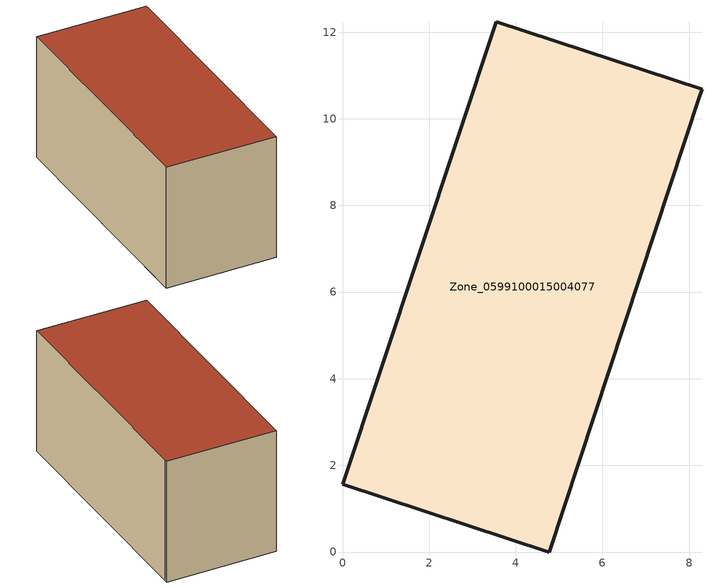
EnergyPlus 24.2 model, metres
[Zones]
Zone_0599100015004077
 floor ground (C_G): 0,1.56 3.54,12.23 8.3,10.68 8.25,10.54 4.77,0 z0.77
 wall outside (C_F): 8.3,10.68 3.54,12.23 0,1.56 4.77,0 8.25,10.54 8.3,10.68 z0.77:6.48
 roof outside (C_R): 3.54,12.23 0,1.56 4.77,0 8.25,10.54 8.3,10.68 z6.48
[BUILDING]
Pand.0599100015004077: North Axis=0; Terrain=City; Loads Convergence Tolerance Value=0.04; Temperature Convergence Tolerance Value=0.4; Solar Distribution=FullExterior; Maximum Number of Warmup Days=25; Minimum Number of Warmup Days=1
[Site:Location]
Rotterdam.The.Hague.AP_ZH_NLD Design_Conditions: Latitude=51.96; Longitude=4.45; Time Zone=1; Elevation=-4.5
[SITE:GROUNDTEMPERATURE:BUILDINGSURFACE]
18, 18, 18, 18, 18, 18, 18, 18, 18, 18, 18, 18
[MATERIAL] Thermal Absorptance=0.9; Solar Absorptance=0.7; Visible Absorptance=0.7
Name | Roughness | Thickness | Conductivity | Density | Specific Heat
G.TI.1965-1974 | MediumSmooth | 0.15 | 0.882353 | 540 | 1210
F.TI.1965-1974 | Rough | 0.3 | 0.697674 | 1920 | 840
R.TI.1965-1974 | MediumRough | 0.2 | 0.232558 | 1500 | 1000
[CONSTRUCTION]
C_G: G.TI.1965-1974
C_F: F.TI.1965-1974
C_R: R.TI.1965-1974
[ZONE]
Zone_0599100015004077: Type=1; Multiplier=1; Ceiling Height=Autocalculate; Volume=Autocalculate; Floor Area=autocalculate; Part of Total Floor Area=Yes
[ZONEINFILTRATION:DESIGNFLOWRATE]
Infil_Zone_0599100015004077: Zone or ZoneList or Space or SpaceList=Zone_0599100015004077; Schedule=AlwaysOn; Design Flow Rate Calculation Method=Flow/Area; Flow Rate per Floor Area=0.003; Constant Term Coefficient=1; Temperature Term Coefficient=0; Velocity Term Coefficient=0; Velocity Squared Term Coefficient=0
[HVACTEMPLATE:ZONE:IDEALLOADSAIRSYSTEM]
Zone_0599100015004077: Maximum Heating Supply Air Temperature=50; Minimum Cooling Supply Air Temperature=13; Maximum Heating Supply Air Humidity Ratio=0.0156; Minimum Cooling Supply Air Humidity Ratio=0.0077; Heating Limit=NoLimit; Cooling Limit=NoLimit; Dehumidification Control Type=ConstantSensibleHeatRatio; Cooling Sensible Heat Ratio=0.7; Dehumidification Setpoint=60; Humidification Control Type=None; Humidification Setpoint=30; Outdoor Air Method=None; Outdoor Air Flow Rate per Person=0.00944; Outdoor Air Flow Rate per Zone Floor Area=0; Outdoor Air Flow Rate per Zone=0; Demand Controlled Ventilation Type=None; Outdoor Air Economizer Type=NoEconomizer; Heat Recovery Type=None; Sensible Heat Recovery Effectiveness=0.7; Latent Heat Recovery Effectiveness=0.65
[ZONECONTROL:THERMOSTAT]
ThermostatControl_Zone_0599100015004077: Zone or ZoneList=Zone_0599100015004077; Control Type Schedule=DualSetpointControlType; Control 1=Thermostat_Zone_0599100015004077; Temperature Difference Between Cutout And Setpoint=0
[THERMOSTATSETPOINT:DUALSETPOINT]
Thermostat_Zone_0599100015004077: Heating Setpoint Temperature Schedule=HeatingSetpoint_Zone_0599100015004077; Cooling Setpoint Temperature Schedule=CoolingSetpoint_Zone_0599100015004077
[SCHEDULE:COMPACT]
HeatingSetpoint_Zone_0599100015004077: Through: 12/31, For: AllDays, Until: 24:00, 21
CoolingSetpoint_Zone_0599100015004077: Through: 12/31, For: AllDays, Until: 24:00, 24
DualSetpointControlType: Through: 12/31, For: AllDays, Until: 24:00, 4
AlwaysOn: Through: 12/31, For: AllDays, Until: 24:00, 1
